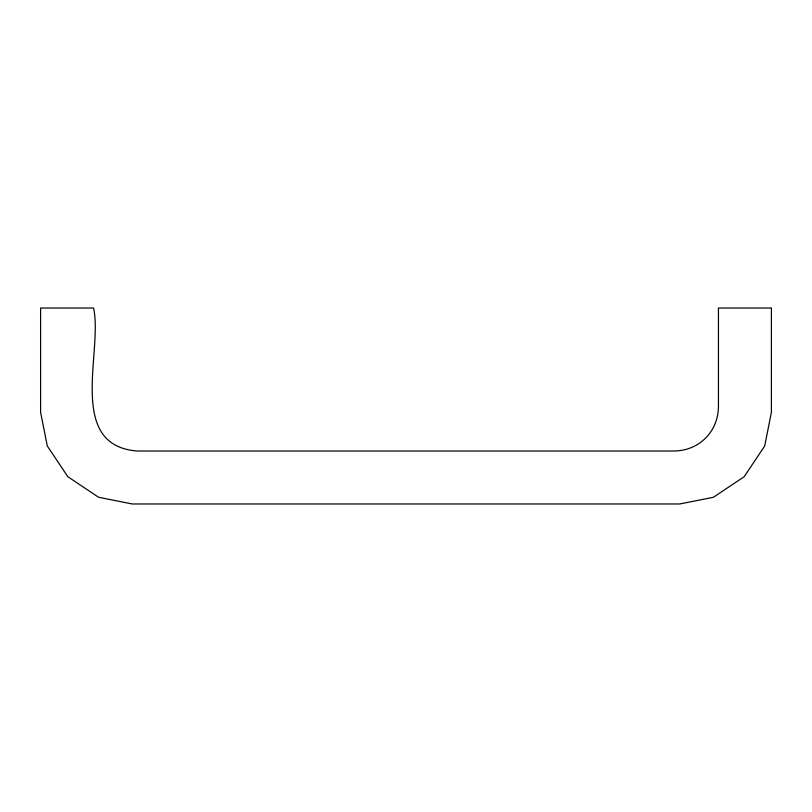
<?xml version="1.0" encoding="UTF-8"?>
<svg xmlns="http://www.w3.org/2000/svg" width="812" height="812" viewBox="0 0 812 812"><rect width="100%" height="100%" fill="white"/><g stroke="black" fill="none" stroke-linecap="round" stroke-linejoin="round"><path stroke-width="1.22" d="M718.447 407.096C717.849 431.893 699.325 450.427 674.528 451.015L137.472 451.015C65.833 445.829 103.185 350.906 93.553 308.032L40.6 308.032L40.6 412.313L47.299 445.981L67.843 476.725L98.587 497.269L132.255 503.968L679.745 503.968L713.413 497.269L744.157 476.725L764.701 445.981L771.4 412.313L771.4 308.032L718.447 308.032L718.447 407.096"/></g></svg>
